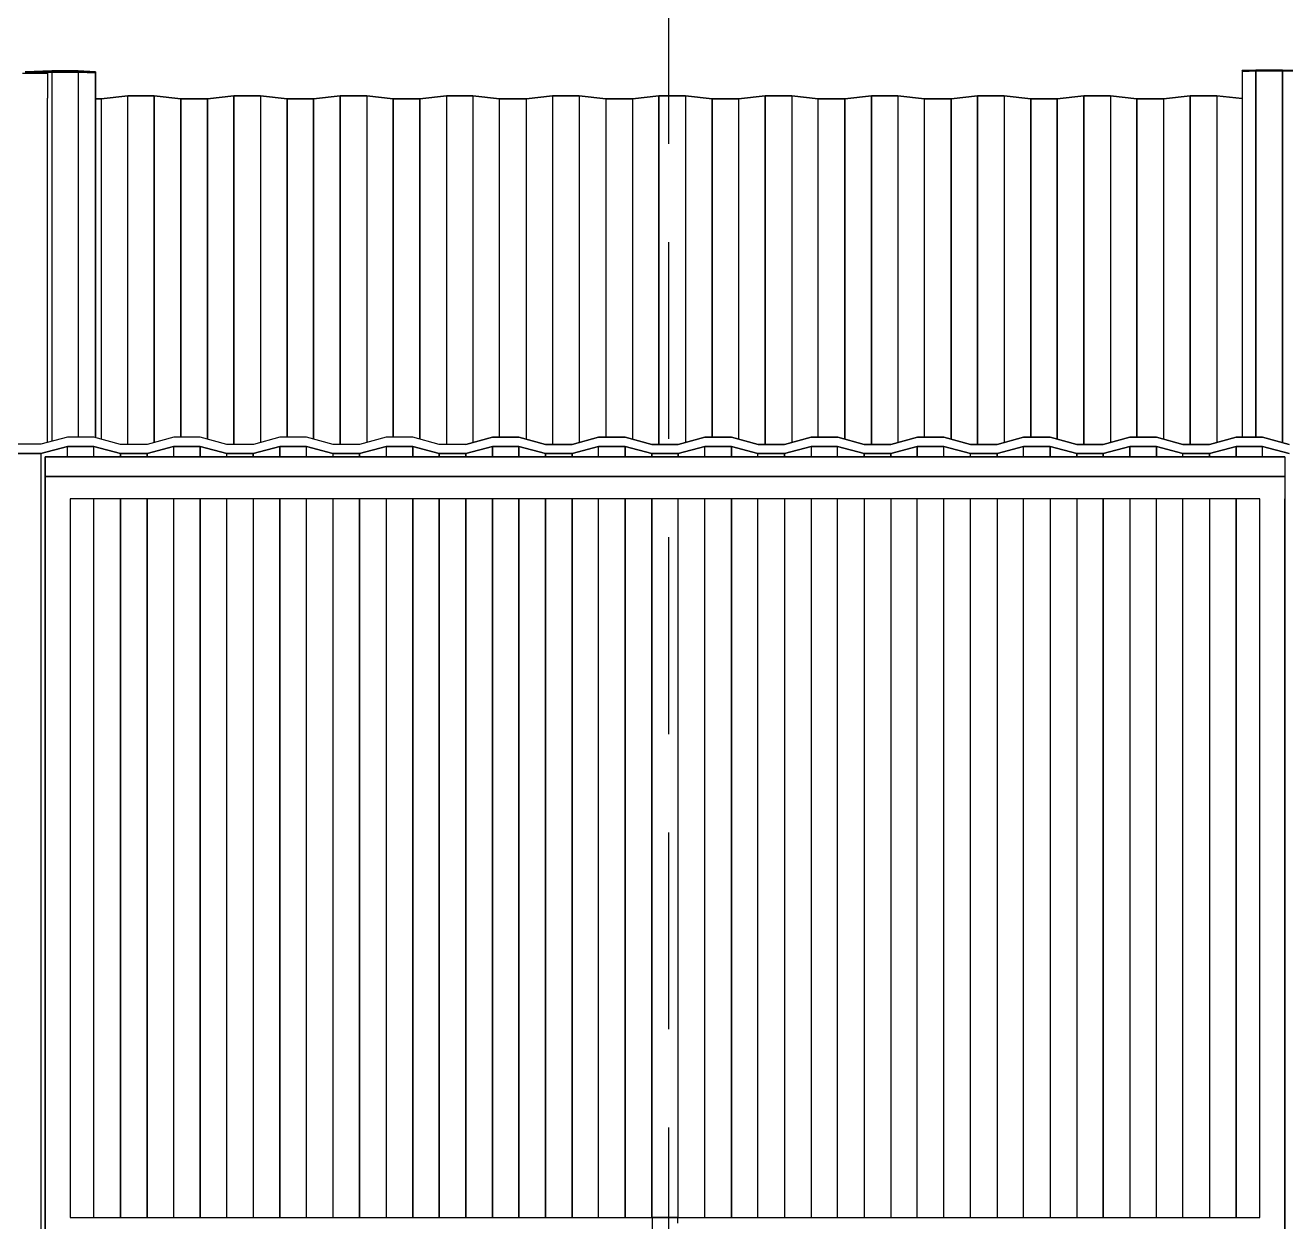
# Model space of a CAD drawing. Extents: x -43 to 90, y 6 to 81.
# Drawn here: x -22.92 to -18.852, y 25.142 to 29.004 of the extents above; entities that cross this region are included whole.
import ezdxf

# ---------------------------------------------------------------- set-up
doc = ezdxf.new("R2010")
doc.units = 0
doc.header["$LTSCALE"] = 0.1
doc.header["$MEASUREMENT"] = 0
doc.linetypes.add('HIDDEN', pattern=[9.525, 6.35, -3.175])
doc.layers.add('cobertura nova', color=4, linetype='CONTINUOUS')
doc.layers.add('hachures cobertura', color=252, linetype='CONTINUOUS')

msp = doc.modelspace()

# ---------------------------------------------------------------- linework, layer by layer
at = {"layer": 'cobertura nova'}
for p, q in [((-22.9283, 28.8483), (-22.8483, 28.8483)), ((-22.9199, 28.8534), (-22.8342, 28.8563)), ((-22.8342, 28.8563), (-22.9199, 28.8534)), ((-22.834, 28.8525), (-22.9198, 28.8496)), ((-22.9198, 28.8496), (-22.834, 28.8525)), ((-22.8483, 28.8483), (-22.8483, 28.7684)), ((-22.8342, 28.8563), (-22.8342, 28.8563)), ((-22.8342, 28.8563), (-22.8342, 28.8563)), ((-22.8342, 28.8563), (-22.7484, 28.8563)), ((-22.7484, 28.8563), (-22.8342, 28.8563)), ((-22.8342, 28.8525), (-22.8342, 28.8525)), ((-22.8342, 28.8525), (-22.8342, 28.8525)), ((-22.7483, 28.8525), (-22.834, 28.8525)), ((-22.834, 28.8525), (-22.7483, 28.8525)), ((-22.7484, 28.8563), (-22.6931, 28.8534)), ((-22.6931, 28.8534), (-22.7484, 28.8563)), ((-22.7484, 28.8525), (-22.7484, 28.8525)), ((-22.7484, 28.8525), (-22.7484, 28.8525)), ((-22.693, 28.8496), (-22.7483, 28.8525)), ((-22.7483, 28.8525), (-22.693, 28.8496)), ((-22.6931, 28.8534), (-22.693, 28.8496)), ((-22.693, 28.8496), (-22.6931, 28.8534)), ((-22.693, 27.6727), (-22.693, 28.8496)), ((-22.693, 28.8496), (-22.693, 27.6727)), ((-18.9485, 28.8589), (-18.9919, 28.857)), ((-18.9919, 28.857), (-18.9918, 28.8545)), ((-18.9919, 28.8569), (-18.9919, 27.674)), ((-18.9919, 28.8569), (-18.9919, 28.8569)), ((-18.9918, 28.8544), (-18.9919, 28.8569)), ((-18.9918, 28.8545), (-18.9483, 28.8564)), ((-18.9483, 28.8564), (-18.9918, 28.8544)), ((-18.9918, 27.674), (-18.9918, 28.8544)), ((-18.8627, 28.8589), (-18.9485, 28.8589)), ((-18.9485, 28.8564), (-18.9485, 28.8564)), ((-18.9485, 28.8564), (-18.9485, 28.8564)), ((-18.9483, 28.8564), (-18.8626, 28.8564)), ((-18.8626, 28.8564), (-18.9483, 28.8564)), ((-18.777, 28.857), (-18.8627, 28.8589)), ((-18.8627, 28.8564), (-18.8627, 28.8564)), ((-18.8627, 28.8564), (-18.8627, 28.8564)), ((-18.8626, 28.8564), (-18.7769, 28.8545)), ((-18.7769, 28.8544), (-18.8626, 28.8564)), ((-22.8483, 27.6566), (-22.8483, 28.7684)), ((-22.693, 28.7663), (-22.6747, 28.7663)), ((-22.6747, 28.7663), (-22.693, 28.7663)), ((-22.6747, 28.7663), (-22.589, 28.7756)), ((-22.589, 28.7756), (-22.6747, 28.7663)), ((-22.589, 28.7756), (-22.5033, 28.7756)), ((-22.5033, 28.7756), (-22.589, 28.7756)), ((-22.5033, 28.7756), (-22.4176, 28.7663)), ((-22.4176, 28.7663), (-22.5033, 28.7756)), ((-22.4176, 28.7663), (-22.3319, 28.7663)), ((-22.3319, 28.7663), (-22.4176, 28.7663)), ((-22.3319, 28.7663), (-22.2462, 28.7756)), ((-22.2462, 28.7756), (-22.3319, 28.7663)), ((-22.2462, 28.7756), (-22.1604, 28.7756)), ((-22.1604, 28.7756), (-22.2462, 28.7756)), ((-22.2462, 28.7637), (-22.2462, 28.7637)), ((-22.2462, 28.7637), (-22.2462, 28.7637)), ((-22.1604, 28.7756), (-22.0747, 28.7663)), ((-22.0747, 28.7663), (-22.1604, 28.7756)), ((-22.0747, 28.7663), (-21.989, 28.7663)), ((-21.989, 28.7663), (-22.0747, 28.7663)), ((-21.989, 28.7663), (-21.9033, 28.7756)), ((-21.9033, 28.7756), (-21.989, 28.7663)), ((-21.9033, 28.7756), (-21.8176, 28.7756)), ((-21.8176, 28.7756), (-21.9033, 28.7756)), ((-21.9033, 28.7637), (-21.9033, 28.7637)), ((-21.9033, 28.7637), (-21.9033, 28.7637)), ((-21.8176, 28.7756), (-21.7319, 28.7663)), ((-21.7319, 28.7663), (-21.8176, 28.7756)), ((-21.7319, 28.7663), (-21.6462, 28.7663)), ((-21.6462, 28.7663), (-21.7319, 28.7663)), ((-21.6462, 28.7663), (-21.5604, 28.7756)), ((-21.5604, 28.7756), (-21.6462, 28.7663)), ((-21.5604, 28.7756), (-21.4747, 28.7756)), ((-21.4747, 28.7756), (-21.5604, 28.7756)), ((-21.4747, 28.7756), (-21.389, 28.7663)), ((-21.389, 28.7663), (-21.4747, 28.7756)), ((-21.389, 28.7663), (-21.3033, 28.7663)), ((-21.3033, 28.7663), (-21.389, 28.7663)), ((-21.3033, 28.7663), (-21.2176, 28.7756)), ((-21.2176, 28.7756), (-21.3033, 28.7663)), ((-21.2176, 28.7756), (-21.1319, 28.7756)), ((-21.1319, 28.7756), (-21.2176, 28.7756)), ((-21.1319, 28.7756), (-21.0462, 28.7663)), ((-21.0462, 28.7663), (-21.1319, 28.7756)), ((-21.0462, 28.7663), (-20.9604, 28.7663)), ((-20.9604, 28.7663), (-21.0462, 28.7663)), ((-20.9604, 28.7663), (-20.8747, 28.7756)), ((-20.8747, 28.7756), (-20.9604, 28.7663)), ((-20.8747, 28.7756), (-20.789, 28.7756)), ((-20.789, 28.7756), (-20.8747, 28.7756)), ((-20.789, 28.7756), (-20.7033, 28.7663)), ((-20.7033, 28.7663), (-20.789, 28.7756)), ((-20.7033, 28.7663), (-20.6176, 28.7663)), ((-20.6176, 28.7663), (-20.7033, 28.7663)), ((-20.6176, 28.7663), (-20.5319, 28.7756)), ((-20.5319, 28.7756), (-20.6176, 28.7663)), ((-20.5319, 28.7756), (-20.4462, 28.7756)), ((-20.4462, 28.7756), (-20.5319, 28.7756)), ((-20.4462, 28.7756), (-20.3604, 28.7663)), ((-20.3604, 28.7663), (-20.4462, 28.7756)), ((-20.3604, 28.7663), (-20.2747, 28.7663)), ((-20.2747, 28.7663), (-20.3604, 28.7663)), ((-20.2747, 28.7663), (-20.189, 28.7756)), ((-20.189, 28.7756), (-20.2747, 28.7663)), ((-20.189, 28.7756), (-20.1033, 28.7756)), ((-20.1033, 28.7756), (-20.189, 28.7756)), ((-20.1033, 28.7756), (-20.0176, 28.7663)), ((-20.0176, 28.7663), (-20.1033, 28.7756)), ((-20.0176, 28.7663), (-19.9319, 28.7663)), ((-19.9319, 28.7663), (-20.0176, 28.7663)), ((-19.9319, 28.7663), (-19.8462, 28.7756)), ((-19.8462, 28.7756), (-19.9319, 28.7663)), ((-19.8462, 28.7756), (-19.7604, 28.7756)), ((-19.7604, 28.7756), (-19.8462, 28.7756)), ((-19.8462, 28.7637), (-19.8462, 28.7637)), ((-19.8462, 28.7637), (-19.8462, 28.7637)), ((-19.7604, 28.7756), (-19.6747, 28.7663)), ((-19.6747, 28.7663), (-19.7604, 28.7756)), ((-19.6747, 28.7663), (-19.589, 28.7663)), ((-19.589, 28.7663), (-19.6747, 28.7663)), ((-19.589, 28.7663), (-19.5033, 28.7756)), ((-19.5033, 28.7756), (-19.589, 28.7663)), ((-19.5033, 28.7756), (-19.4176, 28.7756)), ((-19.4176, 28.7756), (-19.5033, 28.7756)), ((-19.5033, 28.7637), (-19.5033, 28.7637)), ((-19.5033, 28.7637), (-19.5033, 28.7637)), ((-19.4176, 28.7756), (-19.3319, 28.7663)), ((-19.3319, 28.7663), (-19.4176, 28.7756)), ((-19.3319, 28.7663), (-19.2461, 28.7663)), ((-19.2461, 28.7663), (-19.3319, 28.7663)), ((-19.2461, 28.7663), (-19.1604, 28.7756)), ((-19.1604, 28.7756), (-19.2461, 28.7663)), ((-19.0747, 28.7756), (-19.1604, 28.7756)), ((-19.1604, 28.7756), (-19.0747, 28.7756)), ((-19.1604, 28.7637), (-19.1604, 28.7637)), ((-19.1604, 28.7637), (-19.1604, 28.7637)), ((-18.9919, 28.7666), (-19.0747, 28.7756)), ((-19.0747, 28.7756), (-18.9919, 28.7666)), ((-22.0747, 28.7544), (-22.0747, 28.7544)), ((-22.0747, 28.7544), (-22.0747, 28.7544)), ((-21.7319, 28.7544), (-21.7319, 28.7544)), ((-21.7319, 28.7544), (-21.7319, 28.7544)), ((-20.7033, 28.7544), (-20.7033, 28.7544)), ((-20.7033, 28.7544), (-20.7033, 28.7544)), ((-22.7835, 27.674), (-22.8692, 27.651)), ((-22.6978, 27.674), (-22.7835, 27.674)), ((-22.6121, 27.6509), (-22.6978, 27.674)), ((-22.4406, 27.674), (-22.5264, 27.6509)), ((-22.3549, 27.674), (-22.4406, 27.674)), ((-22.2692, 27.6509), (-22.3549, 27.674)), ((-22.0978, 27.674), (-22.1835, 27.6509)), ((-22.0121, 27.674), (-22.0978, 27.674)), ((-21.9264, 27.6509), (-22.0121, 27.674)), ((-21.7549, 27.674), (-21.8406, 27.6509)), ((-21.6692, 27.674), (-21.7549, 27.674)), ((-21.5835, 27.6509), (-21.6692, 27.674)), ((-21.4978, 27.6509), (-21.4121, 27.674)), ((-21.4121, 27.674), (-21.4978, 27.6509)), ((-21.4121, 27.674), (-21.3264, 27.674)), ((-21.3264, 27.674), (-21.4121, 27.674)), ((-21.3264, 27.674), (-21.2406, 27.6509)), ((-21.2406, 27.6509), (-21.3264, 27.674)), ((-21.1549, 27.6509), (-21.0692, 27.674)), ((-21.0692, 27.674), (-21.1549, 27.6509)), ((-21.0692, 27.674), (-20.9835, 27.674)), ((-20.9835, 27.674), (-21.0692, 27.674)), ((-20.8978, 27.6509), (-20.9835, 27.674)), ((-20.9835, 27.674), (-20.8978, 27.6509)), ((-20.7263, 27.674), (-20.8121, 27.6509)), ((-20.8121, 27.6509), (-20.7263, 27.674)), ((-20.7263, 27.674), (-20.6406, 27.674)), ((-20.6406, 27.674), (-20.7263, 27.674)), ((-20.6406, 27.674), (-20.5549, 27.6509)), ((-20.5549, 27.6509), (-20.6406, 27.674)), ((-20.4692, 27.6509), (-20.3835, 27.674)), ((-20.3835, 27.674), (-20.4692, 27.6509)), ((-20.3835, 27.674), (-20.2978, 27.674)), ((-20.2978, 27.674), (-20.3835, 27.674)), ((-20.2121, 27.6509), (-20.2978, 27.674)), ((-20.2978, 27.674), (-20.2121, 27.6509)), ((-20.0406, 27.674), (-20.1263, 27.6509)), ((-20.1263, 27.6509), (-20.0406, 27.674)), ((-19.9549, 27.674), (-20.0406, 27.674)), ((-20.0406, 27.674), (-19.9549, 27.674)), ((-19.8692, 27.6509), (-19.9549, 27.674)), ((-19.9549, 27.674), (-19.8692, 27.6509)), ((-19.7835, 27.6509), (-19.6978, 27.674)), ((-19.6978, 27.674), (-19.7835, 27.6509)), ((-19.6978, 27.674), (-19.6121, 27.674)), ((-19.6121, 27.674), (-19.6978, 27.674)), ((-19.6121, 27.674), (-19.5263, 27.6509)), ((-19.5263, 27.6509), (-19.6121, 27.674)), ((-19.3549, 27.674), (-19.4406, 27.6509)), ((-19.4406, 27.6509), (-19.3549, 27.674)), ((-19.2692, 27.674), (-19.3549, 27.674)), ((-19.3549, 27.674), (-19.2692, 27.674)), ((-19.2692, 27.674), (-19.1835, 27.6509)), ((-19.1835, 27.6509), (-19.2692, 27.674)), ((-19.0978, 27.6509), (-19.0121, 27.674)), ((-19.0121, 27.674), (-19.0978, 27.6509)), ((-19.0121, 27.674), (-18.9263, 27.674)), ((-18.9263, 27.674), (-19.0121, 27.674)), ((-18.9263, 27.674), (-18.8406, 27.6509)), ((-18.8406, 27.6509), (-18.9263, 27.674)), ((-22.8692, 27.651), (-22.9549, 27.651)), ((-22.7836, 27.6444), (-22.8693, 27.6213)), ((-22.8693, 27.6214), (-22.7836, 27.6444)), ((-22.6979, 27.6444), (-22.7836, 27.6444)), ((-22.7836, 27.6444), (-22.6979, 27.6444)), ((-22.7835, 27.6444), (-22.7835, 27.6444)), ((-22.7835, 27.6444), (-22.7835, 27.6444)), ((-22.6122, 27.6213), (-22.6979, 27.6444)), ((-22.6979, 27.6444), (-22.6122, 27.6214)), ((-22.6978, 27.6444), (-22.6978, 27.6444)), ((-22.5264, 27.6509), (-22.6121, 27.6509)), ((-22.4408, 27.6444), (-22.5265, 27.6213)), ((-22.5265, 27.6214), (-22.4408, 27.6444)), ((-22.355, 27.6444), (-22.4408, 27.6444)), ((-22.4408, 27.6444), (-22.355, 27.6444)), ((-22.4406, 27.6444), (-22.4406, 27.6444)), ((-22.2693, 27.6213), (-22.355, 27.6444)), ((-22.355, 27.6444), (-22.2693, 27.6214)), ((-22.3549, 27.6444), (-22.3549, 27.6444)), ((-22.1835, 27.6509), (-22.2692, 27.6509)), ((-22.1836, 27.6214), (-22.0979, 27.6444)), ((-22.0979, 27.6444), (-22.1836, 27.6213)), ((-22.0122, 27.6444), (-22.0979, 27.6444)), ((-22.0979, 27.6444), (-22.0122, 27.6444)), ((-22.0978, 27.6444), (-22.0978, 27.6444)), ((-21.9265, 27.6213), (-22.0122, 27.6444)), ((-22.0122, 27.6444), (-21.9265, 27.6214)), ((-22.0121, 27.6444), (-22.0121, 27.6444)), ((-22.0121, 27.6444), (-22.0121, 27.6444)), ((-21.8406, 27.6509), (-21.9264, 27.6509)), ((-21.755, 27.6444), (-21.8408, 27.6213)), ((-21.8408, 27.6213), (-21.755, 27.6444)), ((-21.6693, 27.6444), (-21.755, 27.6444)), ((-21.755, 27.6444), (-21.6693, 27.6444)), ((-21.7549, 27.6444), (-21.7549, 27.6444)), ((-21.6693, 27.6444), (-21.5836, 27.6213)), ((-21.5836, 27.6213), (-21.6693, 27.6444)), ((-21.6692, 27.6444), (-21.6692, 27.6444)), ((-21.4978, 27.6509), (-21.5835, 27.6509)), ((-21.4979, 27.6213), (-21.4122, 27.6444)), ((-21.4122, 27.6444), (-21.4979, 27.6213)), ((-21.4122, 27.6444), (-21.3265, 27.6444)), ((-21.3265, 27.6444), (-21.4122, 27.6444)), ((-21.4121, 27.6444), (-21.4121, 27.6444)), ((-21.3265, 27.6444), (-21.2408, 27.6213)), ((-21.2408, 27.6213), (-21.3265, 27.6444)), ((-21.3264, 27.6444), (-21.3264, 27.6444)), ((-21.3264, 27.6444), (-21.3264, 27.6444)), ((-21.2406, 27.6509), (-21.1549, 27.6509)), ((-21.1549, 27.6509), (-21.2406, 27.6509)), ((-21.0693, 27.6444), (-21.155, 27.6213)), ((-21.155, 27.6213), (-21.0693, 27.6444)), ((-20.9836, 27.6444), (-21.0693, 27.6444)), ((-21.0693, 27.6444), (-20.9836, 27.6444)), ((-21.0692, 27.6444), (-21.0692, 27.6444)), ((-20.9836, 27.6444), (-20.8979, 27.6213)), ((-20.8979, 27.6213), (-20.9836, 27.6444)), ((-20.9835, 27.6444), (-20.9835, 27.6444)), ((-20.9835, 27.6444), (-20.9835, 27.6444)), ((-20.8121, 27.6509), (-20.8978, 27.6509)), ((-20.8978, 27.6509), (-20.8121, 27.6509)), ((-20.7265, 27.6444), (-20.8122, 27.6213)), ((-20.8122, 27.6213), (-20.7265, 27.6444)), ((-20.6408, 27.6444), (-20.7265, 27.6444)), ((-20.7265, 27.6444), (-20.6408, 27.6444)), ((-20.7263, 27.6444), (-20.7263, 27.6444)), ((-20.7263, 27.6444), (-20.7263, 27.6444)), ((-20.555, 27.6213), (-20.6408, 27.6444)), ((-20.6408, 27.6444), (-20.555, 27.6213)), ((-20.6406, 27.6444), (-20.6406, 27.6444)), ((-20.5549, 27.6509), (-20.4692, 27.6509)), ((-20.4692, 27.6509), (-20.5549, 27.6509)), ((-20.3836, 27.6444), (-20.4693, 27.6213)), ((-20.4693, 27.6213), (-20.3836, 27.6444)), ((-20.2979, 27.6444), (-20.3836, 27.6444)), ((-20.3836, 27.6444), (-20.2979, 27.6444)), ((-20.3835, 27.6444), (-20.3835, 27.6444)), ((-20.2122, 27.6213), (-20.2979, 27.6444)), ((-20.2979, 27.6444), (-20.2122, 27.6213)), ((-20.2978, 27.6444), (-20.2978, 27.6444)), ((-20.2978, 27.6444), (-20.2978, 27.6444)), ((-20.1263, 27.6509), (-20.2121, 27.6509)), ((-20.2121, 27.6509), (-20.1263, 27.6509)), ((-20.1265, 27.6213), (-20.0408, 27.6444)), ((-20.0408, 27.6444), (-20.1265, 27.6213)), ((-19.955, 27.6444), (-20.0408, 27.6444)), ((-20.0408, 27.6444), (-19.955, 27.6444)), ((-20.0406, 27.6444), (-20.0406, 27.6444)), ((-20.0406, 27.6444), (-20.0406, 27.6444)), ((-19.8693, 27.6213), (-19.955, 27.6444)), ((-19.955, 27.6444), (-19.8693, 27.6213)), ((-19.9549, 27.6444), (-19.9549, 27.6444)), ((-19.9549, 27.6444), (-19.9549, 27.6444)), ((-19.7835, 27.6509), (-19.8692, 27.6509)), ((-19.8692, 27.6509), (-19.7835, 27.6509)), ((-19.6979, 27.6444), (-19.7836, 27.6213)), ((-19.7836, 27.6213), (-19.6979, 27.6444)), ((-19.6122, 27.6444), (-19.6979, 27.6444)), ((-19.6979, 27.6444), (-19.6122, 27.6444)), ((-19.6978, 27.6444), (-19.6978, 27.6444)), ((-19.6122, 27.6444), (-19.5265, 27.6213)), ((-19.5265, 27.6213), (-19.6122, 27.6444)), ((-19.6121, 27.6444), (-19.6121, 27.6444)), ((-19.6121, 27.6444), (-19.6121, 27.6444)), ((-19.5263, 27.6509), (-19.4406, 27.6509)), ((-19.4406, 27.6509), (-19.5263, 27.6509)), ((-19.4408, 27.6213), (-19.355, 27.6444)), ((-19.355, 27.6444), (-19.4408, 27.6213)), ((-19.355, 27.6444), (-19.2693, 27.6444)), ((-19.2693, 27.6444), (-19.355, 27.6444)), ((-19.3549, 27.6444), (-19.3549, 27.6444)), ((-19.3549, 27.6444), (-19.3549, 27.6444)), ((-19.1836, 27.6213), (-19.2693, 27.6444)), ((-19.2693, 27.6444), (-19.1836, 27.6213)), ((-19.2692, 27.6444), (-19.2692, 27.6444)), ((-19.2692, 27.6444), (-19.2692, 27.6444)), ((-19.1835, 27.6509), (-19.0978, 27.6509)), ((-19.0978, 27.6509), (-19.1835, 27.6509)), ((-19.0979, 27.6213), (-19.0122, 27.6444)), ((-19.0122, 27.6444), (-19.0979, 27.6213)), ((-18.9265, 27.6444), (-19.0122, 27.6444)), ((-19.0122, 27.6444), (-18.9265, 27.6444)), ((-19.0121, 27.6444), (-19.0121, 27.6444)), ((-18.8408, 27.6213), (-18.9265, 27.6444)), ((-18.9265, 27.6444), (-18.8408, 27.6213)), ((-18.9263, 27.6444), (-18.9263, 27.6444)), ((-18.9263, 27.6444), (-18.9263, 27.6444)), ((-22.955, 27.6214), (-22.8693, 27.6214)), ((-22.8693, 27.6213), (-22.955, 27.6213)), ((-22.8692, 27.6214), (-22.8692, 27.6214)), ((-22.8549, 27.6108), (-22.8549, 27.5473)), ((-22.7749, 27.6108), (-22.8549, 27.6108)), ((-22.8549, 27.5473), (-22.8549, 27.6108)), ((-22.8549, 27.6108), (-22.8549, 27.5383)), ((-22.8549, 27.5382), (-22.8549, 27.6107)), ((-22.8549, 27.6107), (-22.7749, 27.6107)), ((-18.9349, 27.6107), (-22.7749, 27.6108)), ((-22.7749, 27.6107), (-18.9349, 27.6107)), ((-22.6122, 27.6214), (-22.5265, 27.6214)), ((-22.5265, 27.6213), (-22.6122, 27.6213)), ((-22.6121, 27.6213), (-22.6121, 27.6214)), ((-22.5264, 27.6214), (-22.5264, 27.6214)), ((-22.5264, 27.6214), (-22.5264, 27.6214)), ((-22.2693, 27.6214), (-22.1836, 27.6214)), ((-22.1836, 27.6213), (-22.2693, 27.6213)), ((-22.2692, 27.6213), (-22.2692, 27.6214)), ((-22.1835, 27.6214), (-22.1835, 27.6214)), ((-22.1835, 27.6214), (-22.1835, 27.6214)), ((-21.9265, 27.6214), (-21.8408, 27.6213)), ((-21.8408, 27.6213), (-21.9265, 27.6213)), ((-21.9264, 27.6214), (-21.9264, 27.6213)), ((-21.9264, 27.6213), (-21.9264, 27.6214)), ((-21.8406, 27.6214), (-21.8406, 27.6214)), ((-21.8406, 27.6214), (-21.8406, 27.6214)), ((-21.5836, 27.6213), (-21.4979, 27.6213)), ((-21.4979, 27.6213), (-21.5836, 27.6213)), ((-21.5835, 27.6213), (-21.5835, 27.6213)), ((-21.4978, 27.6214), (-21.4978, 27.6214)), ((-21.4978, 27.6214), (-21.4978, 27.6214)), ((-21.2408, 27.6213), (-21.155, 27.6213)), ((-21.155, 27.6213), (-21.2408, 27.6213)), ((-21.2406, 27.6213), (-21.2406, 27.6213)), ((-21.1549, 27.6214), (-21.1549, 27.6214)), ((-21.1549, 27.6214), (-21.1549, 27.6214)), ((-20.8979, 27.6213), (-20.8122, 27.6213)), ((-20.8122, 27.6213), (-20.8979, 27.6213)), ((-20.8978, 27.6213), (-20.8978, 27.6213)), ((-20.8978, 27.6213), (-20.8978, 27.6213)), ((-20.8121, 27.6214), (-20.8121, 27.6214)), ((-20.8121, 27.6214), (-20.8121, 27.6214)), ((-20.4693, 27.6213), (-20.555, 27.6213)), ((-20.555, 27.6213), (-20.4693, 27.6213)), ((-20.5549, 27.6213), (-20.5549, 27.6213)), ((-20.4692, 27.6214), (-20.4692, 27.6214)), ((-20.4692, 27.6214), (-20.4692, 27.6214)), ((-20.2122, 27.6213), (-20.1265, 27.6213)), ((-20.1265, 27.6213), (-20.2122, 27.6213)), ((-20.2121, 27.6213), (-20.2121, 27.6213)), ((-20.2121, 27.6213), (-20.2121, 27.6213)), ((-20.1263, 27.6214), (-20.1263, 27.6214)), ((-20.1263, 27.6214), (-20.1263, 27.6214)), ((-19.7836, 27.6213), (-19.8693, 27.6213)), ((-19.8693, 27.6213), (-19.7836, 27.6213)), ((-19.8692, 27.6213), (-19.8692, 27.6213)), ((-19.8692, 27.6213), (-19.8692, 27.6213)), ((-19.7835, 27.6214), (-19.7835, 27.6214)), ((-19.7835, 27.6214), (-19.7835, 27.6214)), ((-19.5265, 27.6213), (-19.4408, 27.6213)), ((-19.4408, 27.6213), (-19.5265, 27.6213)), ((-19.5263, 27.6213), (-19.5263, 27.6213)), ((-19.4406, 27.6214), (-19.4406, 27.6214)), ((-19.4406, 27.6214), (-19.4406, 27.6214)), ((-19.0979, 27.6213), (-19.1836, 27.6213)), ((-19.1836, 27.6213), (-19.0979, 27.6213)), ((-19.1835, 27.6213), (-19.1835, 27.6213)), ((-19.0978, 27.6214), (-19.0978, 27.6214)), ((-19.0978, 27.6214), (-19.0978, 27.6214)), ((-18.8549, 27.6107), (-18.9349, 27.6107)), ((-18.9349, 27.6107), (-18.8549, 27.6107)), ((-18.8549, 27.6107), (-18.8549, 27.6108)), ((-18.8549, 27.6108), (-18.8549, 27.5473)), ((-22.8549, 27.5474), (-22.8549, 27.4749)), ((-22.7749, 27.5474), (-22.8549, 27.5474)), ((-22.8549, 27.5473), (-22.7749, 27.5473)), ((-22.8549, 27.4748), (-22.8549, 27.5473)), ((-18.9349, 27.5474), (-22.7749, 27.5474)), ((-22.7749, 27.5473), (-18.9349, 27.5473)), ((-18.8549, 27.5474), (-18.9349, 27.5474)), ((-18.9349, 27.5473), (-18.8549, 27.5473)), ((-18.8549, 27.5473), (-18.8549, 27.4748)), ((-22.8549, 27.5383), (-22.8549, 25.2188)), ((-22.8549, 25.2188), (-22.8549, 27.5382)), ((-22.8549, 27.4749), (-22.8549, 25.1554)), ((-22.8549, 25.1554), (-22.8549, 27.4748)), ((-18.9349, 27.4748), (-22.7749, 27.4748)), ((-22.7749, 27.4748), (-22.7749, 25.1554)), ((-18.9349, 25.1554), (-18.9349, 27.4748)), ((-18.8549, 25.1554), (-18.8549, 27.4749)), ((-18.8549, 27.4748), (-18.8549, 25.1554)), ((-22.8549, 25.1463), (-22.8549, 25.2188)), ((-22.8549, 25.2188), (-22.8549, 25.1463)), ((-22.8549, 25.1554), (-22.8549, 25.0829)), ((-22.8549, 25.0829), (-22.8549, 25.1554)), ((-22.8549, 22.7543), (-22.8549, 25.1463)), ((-22.8549, 25.1463), (-22.8549, 22.7544)), ((-22.7749, 25.1554), (-18.9349, 25.1554)), ((-20.8949, 25.1375), (-20.8949, 25.1554)), ((-20.8149, 25.1554), (-20.8949, 25.1554)), ((-20.8949, 25.0829), (-20.8949, 25.1554)), ((-20.8949, 25.1554), (-20.8149, 25.1554)), ((-20.8149, 25.1554), (-20.8149, 25.1375)), ((-18.8549, 25.0829), (-18.8549, 25.1554)), ((-18.8549, 25.1554), (-18.8549, 25.0829))]:
    msp.add_line(p, q, dxfattribs=at)
at = {"layer": 'hachures cobertura', "linetype": 'HIDDEN'}
msp.add_line((-20.8435, 34.0184), (-20.8435, 6.3811), dxfattribs=at)
at = {"layer": 'hachures cobertura'}
for p, q in [((-22.834, 28.8525), (-22.834, 27.6604)), ((-22.7483, 27.674), (-22.7483, 28.8525)), ((-18.9483, 27.674), (-18.9483, 28.8564)), ((-18.9483, 28.8564), (-18.9483, 27.674)), ((-18.8626, 28.8564), (-18.8626, 27.6568)), ((-18.8626, 27.6568), (-18.8626, 28.8564)), ((-22.6747, 28.7663), (-22.6747, 27.6678)), ((-22.589, 27.6509), (-22.589, 28.7756)), ((-22.5033, 27.6572), (-22.5033, 28.7756)), ((-22.5033, 28.7756), (-22.5033, 27.6572)), ((-22.4176, 28.7663), (-22.4176, 27.674)), ((-22.4176, 27.674), (-22.4176, 28.7663)), ((-22.3319, 28.7663), (-22.3319, 27.6678)), ((-22.3319, 27.6678), (-22.3319, 28.7663)), ((-22.2462, 28.7756), (-22.2462, 27.6509)), ((-22.2462, 27.6509), (-22.2462, 28.7756)), ((-22.1604, 28.7756), (-22.1604, 27.6572)), ((-22.0747, 27.674), (-22.0747, 28.7663)), ((-22.0747, 28.7663), (-22.0747, 27.674)), ((-21.989, 28.7663), (-21.989, 27.6678)), ((-21.989, 27.6678), (-21.989, 28.7663)), ((-21.9033, 28.7756), (-21.9033, 27.6509)), ((-21.9033, 27.6509), (-21.9033, 28.7756)), ((-21.8176, 28.7756), (-21.8176, 27.6572)), ((-21.7319, 27.674), (-21.7319, 28.7663)), ((-21.7319, 28.7663), (-21.7319, 27.674)), ((-21.6462, 28.7663), (-21.6461, 27.6678)), ((-21.6461, 27.6678), (-21.6462, 28.7663)), ((-21.5604, 28.7756), (-21.5604, 27.6509)), ((-21.4747, 28.7756), (-21.4747, 27.6571)), ((-21.389, 27.674), (-21.389, 28.7663)), ((-21.3033, 28.7663), (-21.3033, 27.6678)), ((-21.2176, 28.7756), (-21.2176, 27.6509)), ((-21.1319, 28.7756), (-21.1319, 27.6571)), ((-21.0462, 28.7663), (-21.0461, 27.674)), ((-20.9604, 28.7663), (-20.9604, 27.6678)), ((-20.8747, 28.7756), (-20.8747, 27.6509)), ((-20.8747, 27.6509), (-20.8747, 28.7756)), ((-20.789, 28.7756), (-20.789, 27.6571)), ((-20.7033, 28.7663), (-20.7033, 27.674)), ((-20.7033, 27.674), (-20.7033, 28.7663)), ((-20.6176, 28.7663), (-20.6176, 27.6678)), ((-20.5319, 28.7756), (-20.5319, 27.6509)), ((-20.5319, 27.6509), (-20.5319, 28.7756)), ((-20.4462, 28.7756), (-20.4461, 27.6571)), ((-20.3604, 27.674), (-20.3604, 28.7663)), ((-20.2747, 27.6678), (-20.2747, 28.7663)), ((-20.2747, 28.7663), (-20.2747, 27.6678)), ((-20.189, 28.7756), (-20.189, 27.6509)), ((-20.189, 27.6509), (-20.189, 28.7756)), ((-20.1033, 28.7756), (-20.1033, 27.6571)), ((-20.0176, 27.674), (-20.0176, 28.7663)), ((-19.9319, 27.6678), (-19.9319, 28.7663)), ((-19.9319, 28.7663), (-19.9319, 27.6678)), ((-19.8462, 28.7756), (-19.8461, 27.6509)), ((-19.8461, 27.6509), (-19.8462, 28.7756)), ((-19.7604, 28.7756), (-19.7604, 27.6571)), ((-19.6747, 27.674), (-19.6747, 28.7663)), ((-19.6747, 28.7663), (-19.6747, 27.674)), ((-19.589, 28.7663), (-19.589, 27.6678)), ((-19.589, 27.6678), (-19.589, 28.7663)), ((-19.5033, 28.7756), (-19.5033, 27.6509)), ((-19.5033, 27.6509), (-19.5033, 28.7756)), ((-19.4176, 28.7756), (-19.4176, 27.6571)), ((-19.3319, 28.7663), (-19.3319, 27.674)), ((-19.3319, 27.674), (-19.3319, 28.7663)), ((-19.2461, 28.7663), (-19.2461, 27.6678)), ((-19.1604, 28.7756), (-19.1604, 27.6509)), ((-19.1604, 27.6509), (-19.1604, 28.7756)), ((-19.0747, 28.7756), (-19.0747, 27.6571)), ((-22.7836, 27.6108), (-22.7836, 27.6444)), ((-22.6979, 27.6107), (-22.6979, 27.6444)), ((-22.4408, 27.6444), (-22.4408, 27.6107)), ((-22.355, 27.6444), (-22.355, 27.6107)), ((-22.355, 27.6107), (-22.355, 27.6444)), ((-22.0979, 27.6444), (-22.0979, 27.6107)), ((-22.0979, 27.6107), (-22.0979, 27.6444)), ((-22.0122, 27.6107), (-22.0122, 27.6444)), ((-21.755, 27.6444), (-21.755, 27.6107)), ((-21.6693, 27.6444), (-21.6693, 27.6107)), ((-21.6693, 27.6107), (-21.6693, 27.6444)), ((-21.4122, 27.6444), (-21.4122, 27.6107)), ((-21.4122, 27.6107), (-21.4122, 27.6444)), ((-21.3265, 27.6444), (-21.3265, 27.6107)), ((-21.3265, 27.6107), (-21.3265, 27.6444)), ((-21.0693, 27.6107), (-21.0693, 27.6444)), ((-20.9836, 27.6444), (-20.9836, 27.6107)), ((-20.9836, 27.6107), (-20.9836, 27.6444)), ((-20.7265, 27.6107), (-20.7265, 27.6444)), ((-20.6408, 27.6444), (-20.6408, 27.6107)), ((-20.6408, 27.6107), (-20.6408, 27.6444)), ((-20.3836, 27.6444), (-20.3836, 27.6107)), ((-20.2979, 27.6107), (-20.2979, 27.6444)), ((-20.0408, 27.6444), (-20.0408, 27.6107)), ((-20.0408, 27.6107), (-20.0408, 27.6444)), ((-19.955, 27.6107), (-19.955, 27.6444)), ((-19.6979, 27.6107), (-19.6979, 27.6444)), ((-19.6122, 27.6107), (-19.6122, 27.6444)), ((-19.6122, 27.6444), (-19.6122, 27.6107)), ((-19.355, 27.6107), (-19.355, 27.6444)), ((-19.355, 27.6444), (-19.355, 27.6107)), ((-19.2693, 27.6444), (-19.2693, 27.6107)), ((-19.2693, 27.6107), (-19.2693, 27.6444)), ((-19.0122, 27.6444), (-19.0122, 27.6107)), ((-19.0122, 27.6107), (-19.0122, 27.6444)), ((-18.9265, 27.6107), (-18.9265, 27.6444)), ((-22.8693, 27.6213), (-22.8694, 20.9096)), ((-22.6122, 27.6213), (-22.6122, 27.6107)), ((-22.6122, 27.6107), (-22.6122, 27.6213)), ((-22.5265, 27.6213), (-22.5265, 27.6107)), ((-22.5265, 27.6107), (-22.5265, 27.6213)), ((-22.2693, 27.6107), (-22.2693, 27.6213)), ((-22.1836, 27.6108), (-22.1836, 27.6213)), ((-22.1836, 27.6213), (-22.1836, 27.6107)), ((-21.9265, 27.6213), (-21.9265, 27.6107)), ((-21.8408, 27.6213), (-21.8408, 27.6107)), ((-21.8408, 27.6107), (-21.8408, 27.6213)), ((-21.5836, 27.6213), (-21.5836, 27.6107)), ((-21.5836, 27.6107), (-21.5836, 27.6213)), ((-21.4979, 27.6213), (-21.4979, 27.6107)), ((-21.4979, 27.6107), (-21.4979, 27.6213)), ((-21.2408, 27.6213), (-21.2408, 27.6107)), ((-21.2408, 27.6107), (-21.2408, 27.6213)), ((-21.155, 27.6213), (-21.155, 27.6107)), ((-21.155, 27.6107), (-21.155, 27.6213)), ((-20.8979, 27.6213), (-20.8979, 27.6107)), ((-20.8979, 27.6107), (-20.8979, 27.6213)), ((-20.8122, 27.6213), (-20.8122, 27.6107)), ((-20.8122, 27.6107), (-20.8122, 27.6213)), ((-20.555, 27.6107), (-20.555, 27.6213)), ((-20.4693, 27.6107), (-20.4693, 27.6213)), ((-20.4693, 27.6213), (-20.4693, 27.6107)), ((-20.2122, 27.6107), (-20.2122, 27.6213)), ((-20.2122, 27.6213), (-20.2122, 27.6107)), ((-20.1265, 27.6107), (-20.1265, 27.6213)), ((-20.1265, 27.6213), (-20.1265, 27.6107)), ((-19.8693, 27.6107), (-19.8693, 27.6213)), ((-19.7836, 27.6107), (-19.7836, 27.6213)), ((-19.7836, 27.6213), (-19.7836, 27.6107)), ((-19.5265, 27.6107), (-19.5265, 27.6213)), ((-19.5265, 27.6213), (-19.5265, 27.6107)), ((-19.4408, 27.6213), (-19.4408, 27.6107)), ((-19.4408, 27.6107), (-19.4408, 27.6213)), ((-19.1836, 27.6107), (-19.1836, 27.6213)), ((-19.0979, 27.6107), (-19.0979, 27.6213)), ((-19.0979, 27.6213), (-19.0979, 27.6107)), ((-22.6979, 25.1554), (-22.6979, 27.4748)), ((-22.6122, 25.1554), (-22.6122, 27.4748)), ((-22.6122, 27.4748), (-22.6122, 25.1554)), ((-22.5265, 25.1554), (-22.5265, 27.4748)), ((-22.5265, 27.4748), (-22.5265, 25.1554)), ((-22.4408, 27.4748), (-22.4408, 25.1554)), ((-22.3551, 25.1554), (-22.355, 27.4748)), ((-22.355, 27.4748), (-22.3551, 25.1554)), ((-22.2693, 25.1554), (-22.2693, 27.4748)), ((-22.1836, 27.4748), (-22.1836, 25.1554)), ((-22.0979, 25.1554), (-22.0979, 27.4748)), ((-22.0979, 27.4748), (-22.0979, 25.1554)), ((-22.0122, 25.1554), (-22.0122, 27.4748)), ((-21.9265, 27.4748), (-21.9265, 25.1554)), ((-21.8408, 25.1554), (-21.8408, 27.4748)), ((-21.8408, 27.4748), (-21.8408, 25.1554)), ((-21.755, 27.4748), (-21.7551, 25.1554)), ((-21.6693, 25.1554), (-21.6693, 27.4748)), ((-21.6693, 27.4748), (-21.6693, 25.1554)), ((-21.5836, 25.1554), (-21.5836, 27.4748)), ((-21.5836, 27.4748), (-21.5836, 25.1554)), ((-21.4979, 25.1554), (-21.4979, 27.4748)), ((-21.4979, 27.4748), (-21.4979, 25.1554)), ((-21.4122, 25.1554), (-21.4122, 27.4748)), ((-21.4122, 27.4748), (-21.4122, 25.1554)), ((-21.3265, 25.1554), (-21.3265, 27.4748)), ((-21.3265, 27.4748), (-21.3265, 25.1554)), ((-21.2408, 25.1554), (-21.2408, 27.4748)), ((-21.2408, 27.4748), (-21.2408, 25.1554)), ((-21.155, 25.1554), (-21.155, 27.4748)), ((-21.155, 27.4748), (-21.155, 25.1554)), ((-21.0693, 25.1554), (-21.0693, 27.4748)), ((-20.9836, 25.1554), (-20.9836, 27.4748)), ((-20.9836, 27.4748), (-20.9836, 25.1554)), ((-20.8979, 25.1554), (-20.8979, 27.4748)), ((-20.8979, 27.4748), (-20.8979, 25.1554)), ((-20.8122, 25.1554), (-20.8122, 27.4748)), ((-20.7265, 25.1554), (-20.7265, 27.4748)), ((-20.6408, 25.1554), (-20.6408, 27.4748)), ((-20.6408, 27.4748), (-20.6408, 25.1554)), ((-20.555, 25.1554), (-20.555, 27.4748)), ((-20.4693, 27.4748), (-20.4693, 25.1554)), ((-20.3836, 27.4748), (-20.3836, 25.1554)), ((-20.2979, 25.1554), (-20.2979, 27.4748)), ((-20.2122, 27.4748), (-20.2122, 25.1554)), ((-20.1265, 27.4748), (-20.1265, 25.1554)), ((-20.0408, 25.1554), (-20.0408, 27.4748)), ((-19.955, 25.1554), (-19.955, 27.4748)), ((-19.8693, 25.1554), (-19.8693, 27.4748)), ((-19.7836, 27.4748), (-19.7836, 25.1554)), ((-19.6979, 25.1554), (-19.6979, 27.4748)), ((-19.6122, 27.4748), (-19.6122, 25.1554)), ((-19.5265, 27.4748), (-19.5265, 25.1554)), ((-19.4408, 25.1554), (-19.4408, 27.4748)), ((-19.4408, 27.4748), (-19.4408, 25.1554)), ((-19.355, 27.4748), (-19.355, 25.1554)), ((-19.2693, 25.1554), (-19.2693, 27.4748)), ((-19.1836, 25.1554), (-19.1836, 27.4748)), ((-19.0979, 27.4748), (-19.0979, 25.1554)), ((-19.0122, 25.1554), (-19.0122, 27.4748)), ((-19.0122, 27.4748), (-19.0122, 25.1554))]:
    msp.add_line(p, q, dxfattribs=at)

doc.saveas('drawing.dxf')
